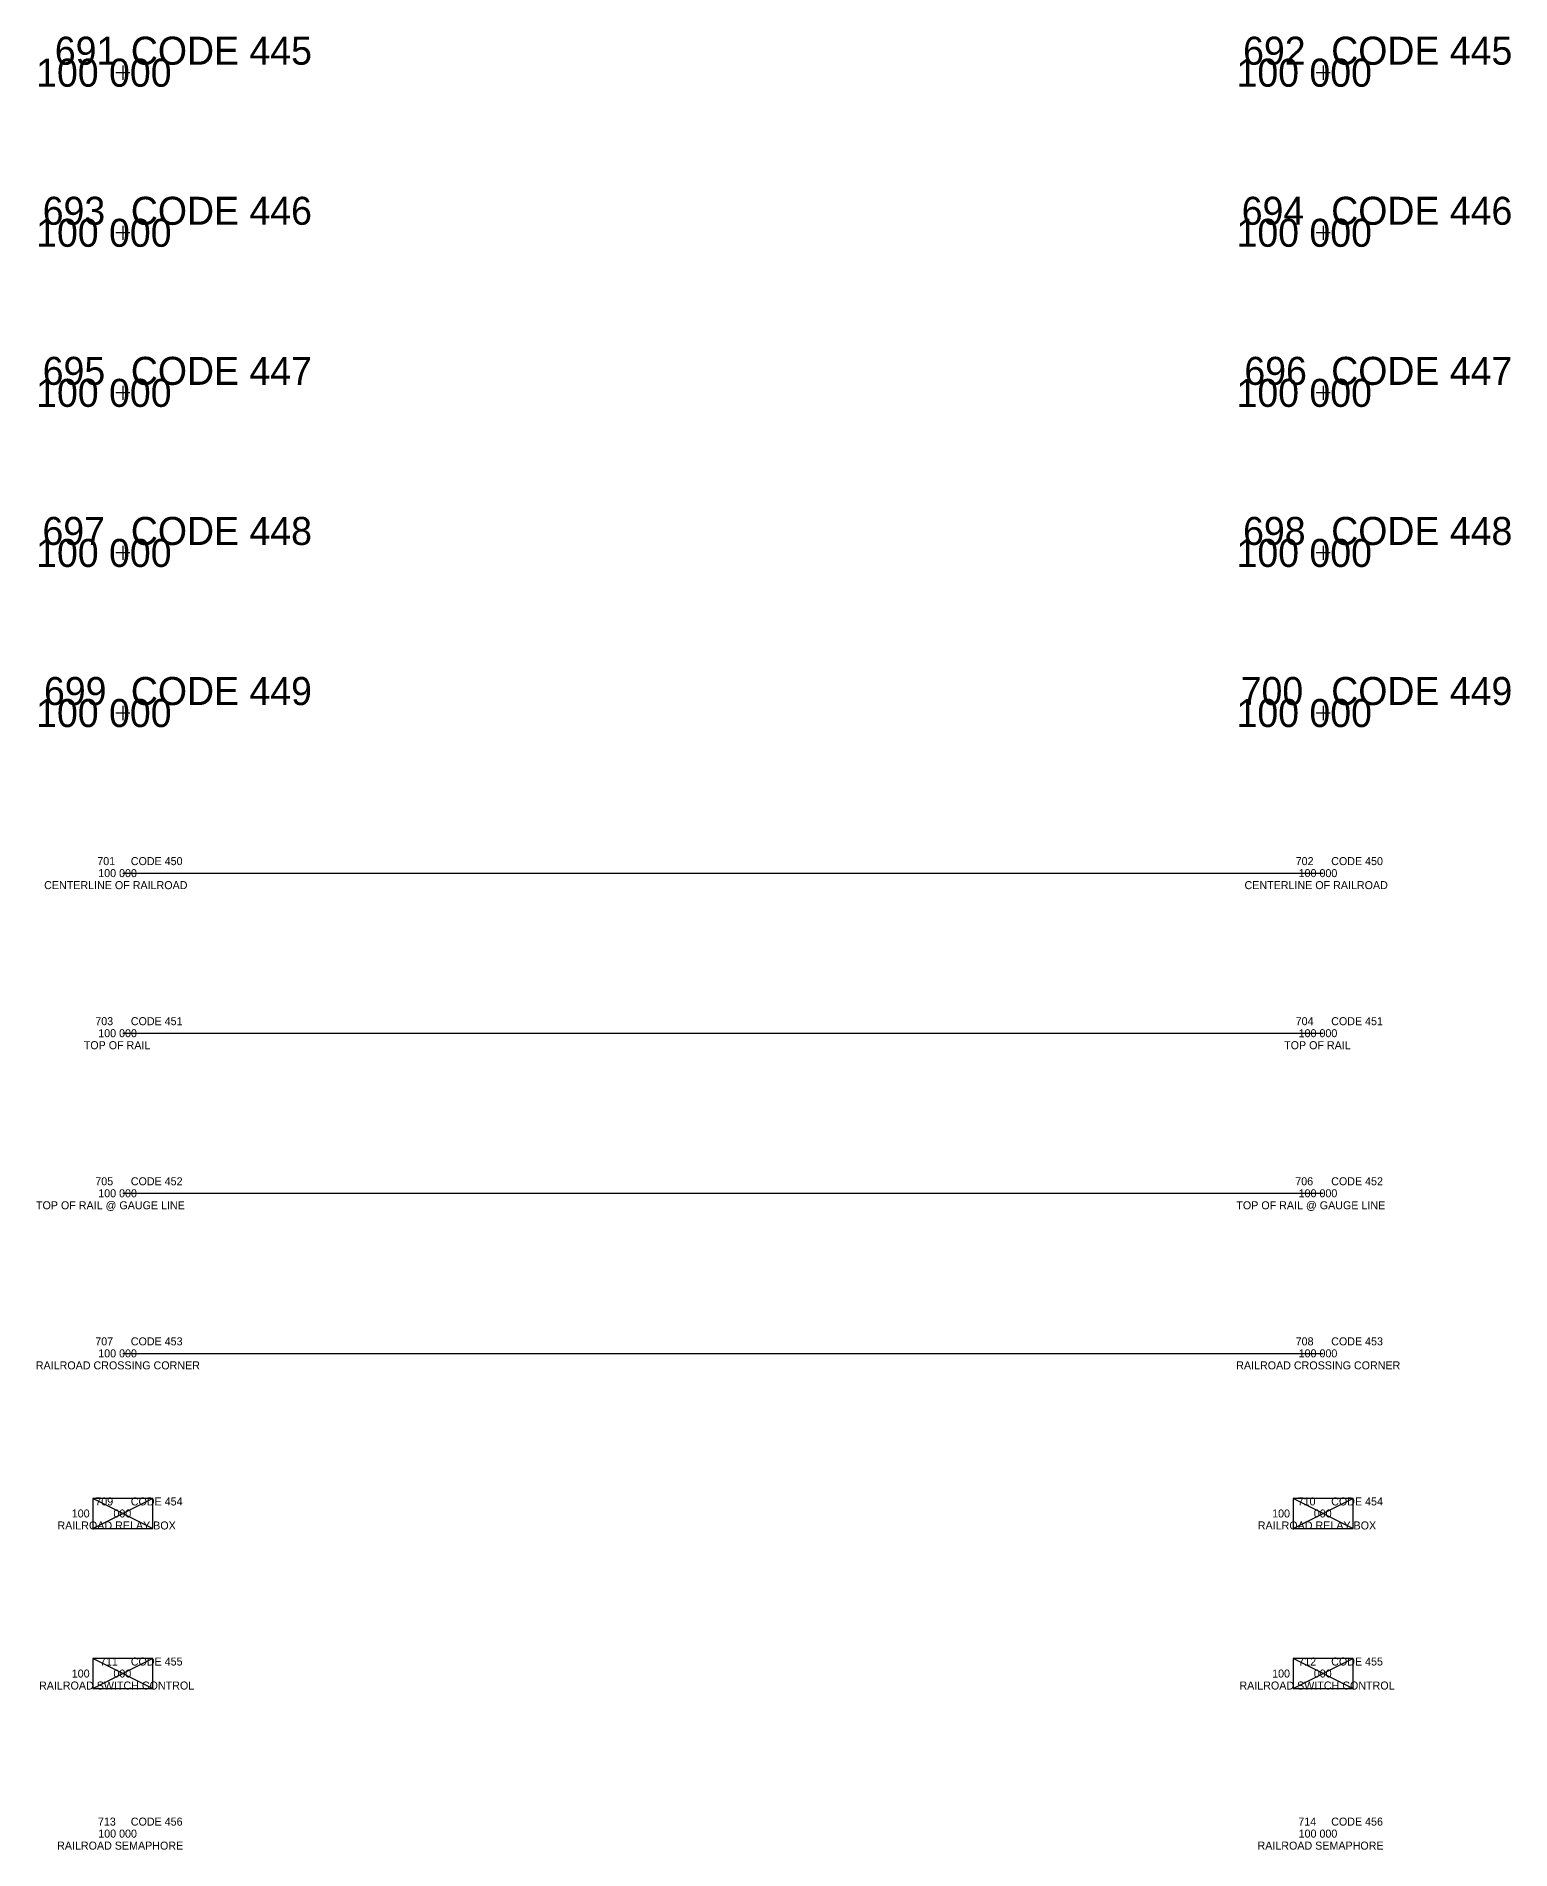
# Model space of a CAD drawing. Extents: x -12 to 6123, y -3 to 1005.
# Drawn here: x 2089.2 to 2273.4, y -2 to 224.6 of the extents above; entities that cross this region are included whole.
import ezdxf

# ---------------------------------------------------------------- set-up
doc = ezdxf.new("R2010")
doc.units = 0
for name, color, linetype in [('Default', 7, 'Continuous'), ('Topo_Field Comments', 7, 'Continuous'), ('Topo_Point Descriptions', 7, 'Continuous'), ('Topo_Point Elevations', 7, 'Continuous'), ('Topo_Point Numbers', 7, 'Continuous'), ('Topo_Railroad', 7, 'Continuous')]:
    doc.layers.add(name, color=color, linetype=linetype)

msp = doc.modelspace()

# ---------------------------------------------------------------- linework, layer by layer
at = {"layer": 'Default'}
for p, q in [((2100.88, 220), (2099.12, 220)), ((2100, 220.88), (2100, 219.12)), ((2250.88, 220), (2249.12, 220)), ((2250, 220.88), (2250, 219.12)), ((2100.88, 200), (2099.12, 200)), ((2100, 200.88), (2100, 199.12)), ((2250.88, 200), (2249.12, 200)), ((2250, 200.88), (2250, 199.12)), ((2100.88, 180), (2099.12, 180)), ((2100, 180.88), (2100, 179.12)), ((2250.88, 180), (2249.12, 180)), ((2250, 180.88), (2250, 179.12)), ((2100, 160.88), (2100, 159.12)), ((2250, 160.88), (2250, 159.12)), ((2100.88, 160), (2099.12, 160)), ((2250.88, 160), (2249.12, 160)), ((2100, 140.88), (2100, 139.12)), ((2250, 140.88), (2250, 139.12)), ((2100.88, 140), (2099.12, 140)), ((2250.88, 140), (2249.12, 140))]:
    msp.add_line(p, q, dxfattribs=at)
at = {"layer": 'Topo_Railroad'}
for p, q in [((2100, 120), (2100, 120)), ((2100, 120), (2250, 120)), ((2250, 120), (2250, 120)), ((2100, 100), (2100, 100)), ((2100, 100), (2250, 100)), ((2250, 100), (2250, 100)), ((2100, 80), (2100, 80)), ((2100, 80), (2250, 80)), ((2250, 80), (2250, 80)), ((2100, 60), (2100, 60)), ((2100, 60), (2250, 60)), ((2250, 60), (2250, 60)), ((2100, 0), (2100, 0)), ((2250, 0), (2250, 0))]:
    msp.add_line(p, q, dxfattribs=at)
for points in [[(2096.25, 38.12), (2103.75, 38.12), (2103.75, 41.88), (2096.25, 41.88)], [(2096.25, 38.12), (2100, 40), (2096.25, 41.88)], [(2100, 40), (2103.75, 38.12), (2103.75, 41.88)], [(2246.25, 38.12), (2253.75, 38.12), (2253.75, 41.88), (2246.25, 41.88)], [(2246.25, 38.12), (2250, 40), (2246.25, 41.88)], [(2250, 40), (2253.75, 38.12), (2253.75, 41.88)], [(2096.25, 18.12), (2103.75, 18.12), (2103.75, 21.88), (2096.25, 21.88)], [(2096.25, 18.12), (2100, 20), (2096.25, 21.88)], [(2100, 20), (2103.75, 18.12), (2103.75, 21.88)], [(2246.25, 18.12), (2253.75, 18.12), (2253.75, 21.88), (2246.25, 21.88)], [(2246.25, 18.12), (2250, 20), (2246.25, 21.88)], [(2250, 20), (2253.75, 18.12), (2253.75, 21.88)]]:
    msp.add_lwpolyline(points, close=True, dxfattribs=at)

# ---------------------------------------------------------------- texts
at = {"layer": 'Default'}
for s, p in [('691', (2091.5, 221)), ('CODE 445', (2101, 221)), ('692', (2239.99, 221)), ('CODE 445', (2251, 221)), ('100 000', (2089.17, 218.25)), ('100 000', (2239.17, 218.25)), ('693', (2089.99, 201)), ('CODE 446', (2101, 201)), ('694', (2239.82, 201)), ('CODE 446', (2251, 201)), ('100 000', (2089.17, 198.25)), ('100 000', (2239.17, 198.25)), ('695', (2089.99, 181)), ('CODE 447', (2101, 181)), ('696', (2240.15, 181)), ('CODE 447', (2251, 181)), ('100 000', (2089.17, 178.25)), ('100 000', (2239.17, 178.25)), ('697', (2089.96, 161)), ('CODE 448', (2101, 161)), ('698', (2239.99, 161)), ('CODE 448', (2251, 161)), ('100 000', (2089.17, 158.25)), ('100 000', (2239.17, 158.25)), ('699', (2090.15, 141)), ('CODE 449', (2101, 141)), ('700', (2239.69, 141)), ('CODE 449', (2251, 141)), ('100 000', (2089.17, 138.25)), ('100 000', (2239.17, 138.25))]:
    msp.add_text(s, height=3.5, dxfattribs=at).set_placement(p)
at = {"layer": 'Topo_Field Comments'}
for s, p in [('CODE 450', (2101, 121)), ('CODE 450', (2251, 121)), ('CODE 451', (2101, 101)), ('CODE 451', (2251, 101)), ('CODE 452', (2101, 81)), ('CODE 452', (2251, 81)), ('CODE 453', (2101, 61)), ('CODE 453', (2251, 61)), ('CODE 454', (2101, 41)), ('CODE 454', (2251, 41)), ('CODE 455', (2101, 21)), ('CODE 455', (2251, 21)), ('CODE 456', (2101, 1)), ('CODE 456', (2251, 1))]:
    msp.add_text(s, height=1, dxfattribs=at).set_placement(p)
at = {"layer": 'Topo_Point Descriptions'}
for s, p in [('CENTERLINE OF RAILROAD', (2090.17, 118)), ('CENTERLINE OF RAILROAD', (2240.17, 118)), ('TOP OF RAIL', (2095.12, 98)), ('TOP OF RAIL', (2245.12, 98)), ('TOP OF RAIL @ GAUGE LINE', (2089.15, 78)), ('TOP OF RAIL @ GAUGE LINE', (2239.15, 78)), ('RAILROAD CROSSING CORNER', (2089.13, 58)), ('RAILROAD CROSSING CORNER', (2239.13, 58)), ('RAILROAD RELAY BOX', (2091.83, 38)), ('RAILROAD RELAY BOX', (2241.83, 38)), ('RAILROAD SWITCH CONTROL', (2089.53, 18)), ('RAILROAD SWITCH CONTROL', (2239.53, 18)), ('RAILROAD SEMAPHORE', (2091.79, -2)), ('RAILROAD SEMAPHORE', (2241.79, -2))]:
    msp.add_text(s, height=1, dxfattribs=at).set_placement(p)
at = {"layer": 'Topo_Point Elevations'}
for s, p in [('100 000', (2096.93, 119.5)), ('100 000', (2246.93, 119.5)), ('100 000', (2096.93, 99.5)), ('100 000', (2246.93, 99.5)), ('100 000', (2096.93, 79.5)), ('100 000', (2246.93, 79.5)), ('100 000', (2096.93, 59.5)), ('100 000', (2246.93, 59.5)), ('100        000', (2093.62, 39.5)), ('100        000', (2243.62, 39.5)), ('100        000', (2093.62, 19.5)), ('100        000', (2243.62, 19.5)), ('100 000', (2096.93, -0.5)), ('100 000', (2246.93, -0.5))]:
    msp.add_text(s, height=1, dxfattribs=at).set_placement(p)
at = {"layer": 'Topo_Point Numbers'}
for s, p in [('701', (2096.81, 121)), ('702', (2246.56, 121)), ('703', (2096.56, 101)), ('704', (2246.56, 101)), ('705', (2096.56, 81)), ('706', (2246.51, 81)), ('707', (2096.56, 61)), ('708', (2246.56, 61)), ('709', (2096.56, 41)), ('710', (2246.81, 41)), ('711', (2097.14, 21)), ('712', (2246.89, 21)), ('713', (2096.89, 1)), ('714', (2246.89, 1))]:
    msp.add_text(s, height=1, dxfattribs=at).set_placement(p)

doc.saveas('drawing.dxf')
